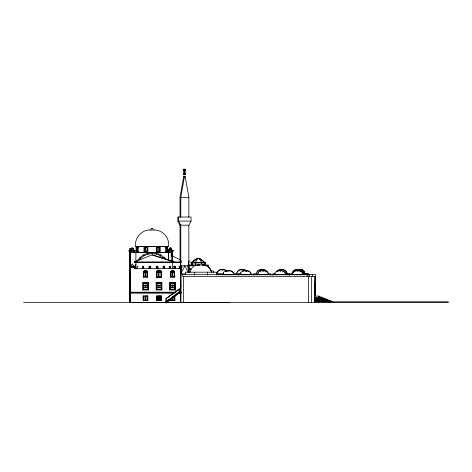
<?xml version="1.0" encoding="UTF-8"?>
<svg xmlns="http://www.w3.org/2000/svg" width="472" height="472" viewBox="0 0 472 472"><rect width="100%" height="100%" fill="white"/><g stroke="black" fill="none" stroke-linecap="round" stroke-linejoin="round"><path stroke-width="0.71" d="M168.398 252.544L168.398 259.865L168.463 250.502L170.156 248.065M188.841 272.562L188.847 265.789L188.912 272.562M129.812 269.718L129.995 252.579L130.16 269.854M130.042 253.163L130.036 254.154L129.995 252.579M168.398 259.865L168.415 252.544M172.25 252.579L172.138 256.267M183.909 170.941L183.325 170.54L183.331 169.206L183.744 169.348L183.944 170.628L185.219 170.628L184.676 170.711M183.331 169.206L183.873 170.834L184.782 170.54L184.776 169.206L184.475 169.684M183.62 169.206L183.325 170.54M184.93 170.628L185.13 169.348L185.549 169.206L185.555 170.54L184.676 170.941L184.092 170.54L184.098 169.206L184.965 170.711M184.098 169.206L184.222 170.392L185.29 170.834M184.387 169.206L184.092 170.54M129.947 253.163L129.906 255.777L129.9 254.892M184.369 173.785L184.558 170.941M129.947 254.154L129.995 253.6M172.25 253.6L172.203 254.154L172.203 253.163M135.027 268.633L135.895 264.332M135.983 269.152L136.172 267.748M182.009 265.789L180.8 273.919L180.8 302.357M181.024 271.884L180.717 302.357M180.027 217.238L180.027 197.355L183.608 177.035L185.266 177.035L188.847 197.355L188.847 217.238M184.381 177.035L180.8 197.355L180.8 217.238M222.979 274.126L222.843 274.751L222.985 274.126M274.822 274.126L274.686 274.751L274.828 274.126A4.826 4.454 -90 0 1 275.052 273.495M190.098 272.191L190.83 269.842M164.362 257.635C162.799 260.249 159.064 253.187 156.35 254.154L156.615 253.163L160.787 254.892L164.362 257.635L165.359 258.939M184.475 170.056L184.163 170.628L184.711 170.628M184.635 170.109L184.782 170.54M184.64 170.834L184.233 170.834L184.776 169.206M185 170.834L185.549 169.206M132.036 248.065L131.204 250.502L131.204 252.538M169.879 248.065L169.017 251.116M172.014 250.502L170.321 248.065L169.477 250.502L169.477 252.538M170.292 248.065L169.359 250.502L169.359 252.538M256.225 273.129L256.803 271.901M191.042 221.097L188.989 225.156L179.885 225.156L177.832 221.097L177.832 217.031L191.042 217.031L191.042 221.097L177.832 221.097M160.273 255.777L160.787 254.892M130.72 266.196L132.166 263.76L133.971 266.196M143.323 271.766L143.517 271.459A2.513 2.513 0 0 1 147.488 271.459L147.683 277.147L143.323 277.147L143.323 271.766L143.323 277.147M143.565 272.002L143.742 271.73A2.224 2.224 0 0 1 147.252 271.73L147.683 277.147M143.972 272.126L144.851 271.4A1.817 1.811 0 0 1 146.143 271.4L147.016 272.126L147.016 276.356L143.972 276.356L143.972 272.126L145.293 272.126L144.55 271.542M170.41 271.766L170.604 271.459A2.513 2.513 0 0 1 174.575 271.459L174.77 277.147L170.41 277.147L170.41 271.766L170.41 277.147M170.652 272.002L170.823 271.73A2.224 2.224 0 0 1 174.339 271.73L174.77 277.147M171.059 272.126L171.938 271.4A1.817 1.811 0 0 1 173.23 271.4L174.103 272.126L174.103 276.356L171.059 276.356L171.059 272.126L172.174 272.126L171.637 271.542M198.087 258.272L195.426 262.338L195.426 264.981M174.245 268.633L174.245 266.603L174.628 266.243A1.428 0.914 -90 0 1 175.1 266.243L175.484 266.603L175.484 268.633M156.403 277.601L156.704 277.17L156.403 271.636L156.403 277.601L161.684 277.601L161.684 271.636A2.974 2.974 0 0 0 156.403 271.636M130.809 249.039L131.487 248.065L132.479 248.065L134.172 250.502L134.172 252.538M131.883 248.065L130.189 250.502L130.16 302.357M159.636 270.963L158.822 272.126L158.244 271.017L157.111 272.002L157.111 276.763L160.97 276.763L160.97 272.002L159.442 270.91A2.224 2.224 0 0 0 158.244 271.017M142.361 268.633L142.361 266.603L142.774 266.243A1.333 0.956 90 0 1 143.287 266.243L143.7 266.603L143.7 268.633M142.703 268.633L142.703 266.603L143.122 266.243A1.333 0.956 -90 0 1 143.63 266.243L143.748 266.302M240.437 272.899L240.85 272.362M274.999 272.899L275.896 271.89M137.181 261.217C144.373 248.779 160.84 253.228 172.463 252.538L172.427 260.308M139.452 259.93C143.175 254.721 150.243 252.638 156.35 254.154M142.833 289.985L143.158 289.56L143.158 283.058L142.833 282.639L148.574 282.639L148.574 289.985L142.833 289.985L142.833 282.639M156.173 289.985L156.498 289.56L156.498 283.058L156.173 282.639L161.914 282.639L161.914 289.985L156.173 289.985L156.173 282.639M169.719 289.985L170.044 289.56L170.044 283.058L169.719 282.639L175.46 282.639L175.46 289.985L169.719 289.985L169.719 282.639M162.999 266.603L163.353 266.603A0.897 0.743 -90 0 1 164.132 266.586L164.244 268.391L163.218 268.391L163.218 266.698L163.672 266.302A1.192 0.985 -90 0 1 164.492 266.302L164.816 268.633M148.574 289.985L148.237 289.56L148.237 283.058L148.574 282.639M161.914 289.985L161.577 289.56L161.577 283.058L161.914 282.639M175.46 289.985L175.124 289.56L175.124 283.058L175.46 282.639M173.507 262.538L173.767 261.512L152.143 254.892L134.408 261.93L134.408 262.538L181.224 262.538M173.932 266.485L174.239 266.243A1.428 0.914 -90 0 1 174.705 266.243L175.094 266.603L175.094 268.633M160.014 271.105L159.04 272.126L160.97 272.126M143.163 300.635L143.458 300.328L143.163 295.962L147.836 295.962L147.836 300.635L143.163 300.635L143.163 295.962M156.71 300.635L157.005 300.328L156.71 295.962L161.383 295.962L161.383 300.635L156.71 300.635L156.71 295.962M174.923 300.635L170.25 300.635L170.545 300.328L174.923 300.635L174.923 295.962M130.532 292.404L130.496 292.811L174.664 292.811M146.143 271.4L145.529 272.008L144.851 271.4M192.181 267.789L194.045 266.202M223.569 272.362L224.047 271.89M143.458 296.263L147.836 295.962M157.005 296.263L161.383 295.962M163.094 266.485L163.324 266.302A1.192 0.985 -90 0 1 164.144 266.302L164.462 268.633M173.23 271.4L172.363 272.126L171.938 271.4M156.704 271.884A2.631 2.631 0 0 1 161.377 271.884L161.684 271.636M146.438 271.542L145.7 272.126L147.016 272.126M166.51 302.794L178.858 293.289M197.237 258.272L191.821 262.338L191.821 264.981M197.502 258.272L191.951 262.338L191.951 264.981M197.632 258.272L192.222 262.338L192.222 264.981M130.449 292.445L130.496 293.012M173.525 271.542L172.581 272.126L174.103 272.126M137.612 260.656L134.408 261.93L181.224 261.93M150.521 229.982C141.801 229.48 134.166 237.994 135.641 246.608L168.533 246.608C169.973 238.13 162.61 229.693 154.019 229.982M152.651 230.088L154.332 229.982M180.935 260.314L172.25 255.777L172.463 261.11L173.767 261.512M184.222 169.348L184.652 169.348M184.924 169.631L184.487 169.206M185.254 169.206L185.691 169.631M183.177 170.109L183.626 170.056M183.95 170.109L184.399 170.056M185.248 170.056L185.697 170.109M184.222 170.392L184.652 170.392M185.555 170.54L185.402 169.631M183.944 170.628L184.198 170.711M184.564 170.941L185.083 170.941L185.272 173.785L183.602 173.785L183.785 170.941L184.31 170.941L184.458 173.077M183.148 174.192L185.726 174.192M183.549 174.599L185.325 174.599M183.549 176.227L185.325 176.227M183.289 176.628L185.584 176.628M180.027 197.355L188.847 197.355M138.078 247.051L136.42 247.051L136.42 251.924L138.078 251.924M138.249 247.458L137.092 247.458L137.092 251.517L138.249 251.517M156.916 247.458L159.111 247.458L159.111 251.517L156.916 251.517M165.719 247.458L166.917 247.458L166.917 251.517L165.719 251.517M167.094 250.502L173.383 250.502L173.383 251.116L167.094 251.116M130.172 252.538L172.463 252.538M136.88 252.579L135.47 252.538L152.143 252.579M129.812 254.609L129.947 248.514L133.482 248.514L133.417 250.543M130.172 254.609L130.077 250.543M181.171 260.709L179.968 260.709L179.968 261.323L181.171 261.323M180.628 263.352L180.717 268.633M200.388 264.981L188.753 264.981L188.717 261.323M201.721 264.981L208.335 264.981L208.335 265.789L206.17 265.789M195.331 265.789L180.8 265.789L180.717 273.919L185.543 273.919M142.361 266.603L142.703 266.603M149.046 268.633L149.193 266.603A1.062 0.997 -90 0 1 150.769 266.603L150.769 268.633M149.046 266.603A1.062 0.997 -90 0 1 150.615 266.603L150.769 266.603M156.273 266.603L156.332 266.603A1.021 1.015 90 0 1 157.949 266.603L157.89 266.603A1.021 1.015 90 0 0 156.273 266.603L156.273 268.633M164.462 266.603L164.816 266.603M169.165 266.243A1.522 0.867 90 0 1 169.595 266.243L170.38 266.603L170.38 268.633M173.849 266.603L174.245 266.603M175.094 266.603L175.484 266.603M179.106 266.208A1.735 0.69 -90 0 1 179.348 266.243L180.133 266.603L180.133 268.633M129.971 267.417L129.971 266.196M130.29 267.417L134.396 267.417L134.396 268.633L181.136 268.633M143.842 268.391L142.904 268.391L143.093 266.521A1.003 0.72 -90 0 1 143.659 266.521L143.742 266.586M178.894 268.391L179.484 268.391L179.313 266.479A1.322 0.525 -90 0 0 179.13 266.45M188.829 268.633L191.732 268.633M188.841 269.447L191.744 269.447M298.652 269.949L298.446 269.949A4.779 4.614 -90 0 1 304.151 273.129L304.298 273.754L304.163 273.129A4.826 4.454 -90 0 0 299.272 269.801A4.779 4.614 -90 0 1 303.773 271.907A4.826 4.454 -90 0 0 298.829 269.949M228.483 270.94L228.277 270.94A4.779 4.614 -90 0 1 233.976 274.126L234.13 274.751L233.994 274.126A4.826 4.454 -90 0 0 228.483 270.94A4.826 4.454 -90 0 0 224.861 271.488M263.252 270.94L262.839 270.94A4.779 4.614 -90 0 1 268.544 274.126L268.692 274.751L268.556 274.126A4.826 4.454 -90 0 0 263.046 270.94M280.333 270.94L280.126 270.94A4.779 4.614 -90 0 1 285.825 274.126L285.973 274.751L285.837 274.126A4.826 4.454 -90 0 0 280.333 270.94A4.826 4.454 -90 0 0 276.704 271.488M211.356 270.969L213.385 270.969L213.385 272.397M157.111 272.126L158.633 272.126L157.884 271.193M143.972 272.527L145.293 272.527L145.293 276.356M147.016 272.527L145.7 272.527L145.7 276.356M157.111 272.527L158.633 272.527L158.633 276.763M160.97 272.527L159.04 272.527L159.04 276.763M171.059 272.527L172.174 272.527L172.174 276.356M174.103 272.527L172.581 272.527L172.581 276.356M216.642 273.789L223.191 273.789M233.605 273.789L240.814 273.789M257.83 273.789L253.493 273.789L253.493 275.099M268.385 273.789L270.775 273.789L270.775 275.099M275.07 273.789L272.899 273.789L272.899 275.099M285.843 273.789L292.699 273.789M303.207 273.789L308.765 273.789L308.765 275.099M307.012 274.627L308.481 274.627M219.846 274.787L306.251 274.787M315.508 276.362L182.587 276.362L182.587 274.533L315.508 274.533L315.508 296.068M143.565 276.763L147.423 276.763M170.652 276.763L174.51 276.763M315.508 277.023L315.066 284.97M156.704 277.17L161.377 277.17L161.684 277.601M143.158 283.058L148.237 283.058M156.498 283.058L161.577 283.058M170.044 283.058L175.124 283.058M143.565 285.094L147.83 285.094M156.905 285.094L161.17 285.094M170.451 285.094L174.717 285.094M180.776 285.165L180.54 293.289M180.54 285.489L181.26 285.489M143.565 285.495L145.494 285.495L145.494 287.123L143.565 287.123M147.83 285.495L145.901 285.495L145.901 287.123L147.83 287.123M156.905 285.495L158.633 285.495L158.633 287.123L156.905 287.123M161.17 285.495L159.04 285.495L159.04 287.123L161.17 287.123M170.451 285.495L172.174 285.495L172.174 287.123L170.451 287.123M174.717 285.495L172.581 285.495L172.581 287.123L174.717 287.123M143.565 287.531L147.83 287.531M156.905 287.531L161.17 287.531M170.451 287.531L174.717 287.531M143.158 289.56L148.237 289.56M156.498 289.56L161.577 289.56M170.044 289.56L175.124 289.56M180.54 292.156L181.26 292.156M130.16 292.203L175.678 292.203M179.33 292.203L181.319 292.203M174.947 292.404L130.29 292.404L130.355 266.196M181.283 292.404L177.944 292.481L177.944 293.997M129.853 292.793L129.859 292.404L129.653 302.357L229.469 302.357M179.077 292.811L181.283 292.811M174.215 293.012L130.29 293.012L130.29 302.357M178.339 293.012L181.283 293.012M177.944 293.289L176.87 293.289L176.87 294.115L175.779 294.115L175.779 294.959L174.664 294.959L174.664 295.814L173.537 295.814L173.537 296.681L172.386 296.681L172.386 297.567L171.218 297.567L171.218 298.469L170.026 298.469L170.026 299.384L168.817 299.384L168.817 300.316L167.589 300.316L167.589 301.26L166.274 301.26L166.274 302.222L165.448 302.222L165.448 302.794L166.575 302.794M178.794 293.289L180.788 293.289M314.494 296.068L318.559 296.068L332.577 301.72L332.577 302.428M318.452 296.776L319.774 296.776L319.774 297.484M156.863 296.935L161.212 296.935M314.494 297.484L321.603 297.484L321.603 298.192M156.863 297.749L161.212 297.749M314.494 298.192L323.432 298.192L323.432 298.894M156.863 298.558L161.212 298.558M314.494 298.894L325.261 298.894L325.261 299.602M156.863 299.372L161.212 299.372M314.494 299.602L327.09 299.602L327.09 300.31M156.863 300.186L161.212 300.186M143.458 300.328L147.836 300.635M157.005 300.328L161.383 300.635M314.494 300.31L328.919 300.31L328.919 301.018M314.494 301.018L330.748 301.018L330.748 301.72M332.577 301.72L314.494 301.72L329.249 301.738L329.249 302.428M332.577 301.803L448.4 301.803L448.4 302.428L23.6 302.428M149.848 229.982L151.53 230.088M156.615 253.163L152.102 252.579A17.281 17.275 0 0 0 150.816 252.626M152.143 254.892L173.425 261.93M199.267 258.272L204.683 262.338L204.683 264.981M199.538 258.68L202.246 260.709M199.408 258.68L200.488 259.494M139.93 257.635L140.656 258.361M132.083 248.065L132.762 249.039M198.966 258.272L201.721 262.338L201.721 264.302M170.38 266.603L170.032 266.243A1.522 0.867 -90 0 0 169.595 266.243L169.247 266.603L169.247 268.633M143.506 254.892L144.019 255.777M138.036 266.603L137.741 266.243A1.67 0.755 90 0 0 137.381 266.243L137.087 268.633M180.652 225.156L178.599 221.097L178.599 217.031M188.304 272.668L184.865 265.789L180.8 273.919L180.8 225.156M180.133 266.603L179.867 266.243A1.735 0.69 -90 0 0 179.549 266.243L179.283 268.633M170.622 248.065L171.578 250.502L171.578 252.538M170.604 248.065L171.466 250.502L171.466 252.538M132.331 248.065L133.192 250.502L133.192 252.538M147.677 253.163L147.937 254.154M173.425 261.523L173.507 261.93M187.697 265.789L188.723 272.562M172.298 253.163L172.392 259.323M318.565 296.068L318.565 301.72M315.066 283.684L315.066 296.068M314.494 276.362L314.494 302.428M312.464 274.533L312.464 276.362M311.443 276.362L311.443 302.428M309.414 274.533L309.414 276.362M308.399 276.362L308.399 302.428M307.832 273.789L307.832 275.099M307.473 273.789L307.473 275.099M307.296 273.789L307.296 275.099M307.113 273.789L307.113 275.099M306.824 273.789L306.824 275.099M289.542 273.789L289.542 275.099M289.088 273.789L289.088 275.099M238.667 273.789L238.667 275.099M218.813 273.789L218.813 275.099M216.79 275.04L216.79 272.191L185.425 272.191L185.425 275.04M207.603 272.191L207.603 275.04M205.385 262.338L205.385 262.945M205.249 262.338L205.249 262.945M205.119 262.338L205.119 262.945M204.984 262.338L204.984 262.945M204.813 264.981L204.813 262.338L199.396 258.272L197.101 258.272L191.685 262.338L191.685 264.981M202.081 262.338L202.081 262.945M195.078 262.338L195.078 262.945M194.612 272.191L194.612 275.04M192.086 262.338L192.086 264.981M191.514 262.338L191.514 262.945M191.384 262.338L191.384 262.945M191.248 262.338L191.248 262.945M191.113 262.338L191.113 262.945L205.521 262.945L205.521 262.338L190.983 262.338L190.983 262.945M189.419 260.709L189.419 261.323M188.847 225.156L188.841 272.834M183.602 276.362L183.602 302.428M180.67 261.323L180.628 268.633M180.027 225.156L180.027 259.983M179.614 266.603L179.614 268.633M174.61 296.263L174.61 300.328M174.41 296.469L174.41 300.127L172.988 300.127L172.988 297.932M172.953 250.502L172.953 251.116M172.781 297.62L172.781 300.328M172.463 261.765L172.445 250.502L170.752 248.065L169.725 248.065L168.032 250.502L167.973 252.579M172.463 261.93L172.463 268.633M172.374 298.298L172.374 300.328M172.286 250.502L172.286 251.116M172.174 297.932L172.174 300.127L170.752 300.127L170.752 298.664M172.068 252.538L172.068 256.137M171.944 250.502L171.944 251.116M171.224 250.502L171.224 260.733M170.25 299.295L170.25 300.635M169.95 266.603L169.95 268.633M169.778 268.391L169.542 266.479A1.156 0.655 90 0 0 169.212 266.479M168.663 250.502L168.663 251.116M168.587 250.502L168.587 251.116M167.678 252.538L167.678 246.443L136.19 246.443L136.19 252.538M167.589 246.443L167.589 252.538M167.348 247.051L167.348 251.924M167.07 247.051L167.07 251.924M166.545 247.458L166.545 251.517M166.321 247.051L166.321 251.924M166.091 246.443L166.091 252.538M165.513 302.222L165.513 302.794M163.353 266.603L163.353 268.633M161.925 261.93L161.925 262.538M161.377 271.884L161.377 277.17M161.212 296.121L161.212 300.469L156.863 300.469L156.863 296.121M161.07 296.263L161.07 300.328M160.209 246.443L160.209 252.538M160.114 296.121L160.114 300.469M159.489 247.051L159.489 251.924M159.306 296.121L159.306 300.469M159.241 296.263L159.241 300.328M158.952 247.458L158.952 251.517M158.834 296.263L158.834 300.328M158.492 296.121L158.492 300.469M157.89 266.603L157.949 268.633M157.677 296.121L157.677 300.469M157.076 247.458L157.076 251.517M156.863 247.051L156.863 251.924M156.332 266.603L156.332 268.633M156.303 246.443L156.303 252.538M152.102 252.538L152.143 253.6M150.615 266.603L150.615 268.633M149.193 266.603L149.193 268.633M147.889 246.443L147.889 252.538M147.524 296.263L147.524 300.328M147.323 247.051L147.323 251.924M147.099 247.458L147.099 251.517M145.695 296.263L145.695 300.328M145.287 296.263L145.287 300.328M145.199 247.458L145.199 251.517M144.674 247.051L144.674 251.924M143.954 246.443L143.954 252.538M137.942 246.443L137.942 252.538M137.877 247.458L137.877 251.517M137.706 247.051L137.706 251.924M137.464 247.458L137.464 251.517M136.91 247.051L136.91 251.924M136.538 247.051L136.538 251.924M136.278 246.443L136.296 252.538M135.895 252.538L135.895 268.633M134.886 261.93L134.904 262.538M134.715 250.502L134.715 251.116M134.331 266.196L134.355 268.633M133.977 250.502L133.977 251.116M133.718 266.196L133.718 266.804M133.67 250.502L133.67 251.116M133.358 266.196L133.358 267.417M131.363 266.196L131.363 267.417M131.021 266.196L131.021 266.804M130.744 250.502L130.744 251.116M130.343 250.502L130.343 251.116M130.012 248.514L130.012 250.543M129.794 250.502L129.824 302.357M129.694 293.012L129.694 302.357M129.251 250.502L129.251 251.116M300.062 269.789A4.779 4.614 -90 0 1 304.576 271.907A4.826 4.454 -90 0 0 300.245 269.801M296.563 270.167A4.826 4.454 -90 0 1 297.767 269.795M296.658 270.167A4.779 4.614 -90 0 1 297.903 269.795A4.826 4.454 -90 0 0 295.401 270.167M276.574 271.901A4.826 4.454 -90 0 1 280.928 269.801M276.598 271.907A4.779 4.614 -90 0 1 277.984 270.491M278.563 270.167A4.779 4.614 -90 0 1 281.111 269.789M267.075 271.907A4.779 4.614 -90 0 0 261.925 269.937L262.137 269.949A4.826 4.454 -90 0 1 267.099 271.901M261.523 269.801A4.826 4.454 -90 0 0 257.169 271.901A4.779 4.614 -90 0 1 261.706 269.789M245.8 270.491A4.779 4.614 -90 0 0 242.036 269.937L242.248 269.949A4.826 4.454 -90 0 1 245.871 270.491M246.325 270.893A4.779 4.614 -90 0 1 246.791 271.365M246.378 270.893A4.826 4.454 -90 0 1 246.827 271.365M241.635 269.801A4.826 4.454 -90 0 0 236.968 272.497A4.779 4.614 -90 0 1 241.817 269.789M226.938 271.365A4.779 4.614 -90 0 0 222.182 269.937L222.395 269.949A4.826 4.454 -90 0 1 226.973 271.365M221.781 269.801A4.826 4.454 -90 0 0 217.114 272.497A4.779 4.614 -90 0 1 221.964 269.789M295.761 270.167A4.826 4.454 -90 0 1 297.59 269.748M295.855 270.167A4.779 4.614 -90 0 1 297.755 269.742A4.779 4.614 -90 0 0 293.242 271.907A4.826 4.454 -90 0 1 298.18 269.949L297.974 269.949A4.779 4.614 -90 0 1 303.673 273.129L303.826 273.754L303.691 273.129A4.826 4.454 -90 0 0 298.794 269.801M298.805 269.742A4.779 4.614 -90 0 1 300.705 270.167M298.156 269.789A4.779 4.614 -90 0 0 297.513 269.937L297.726 269.949A4.826 4.454 -90 0 0 292.758 271.901A4.779 4.614 -90 0 1 297.295 269.789M298.965 269.748A4.826 4.454 -90 0 1 300.8 270.167M292.451 272.497A4.826 4.454 -90 0 0 292.221 273.129A4.779 4.614 -90 0 1 292.469 272.497M296.853 270.167A4.826 4.177 -90 0 1 297.407 269.937M296.994 270.167A4.779 4.413 -90 0 1 297.578 269.937M299.089 269.801A4.826 4.454 -90 0 1 301.543 270.167M302.098 270.491A4.826 4.454 -90 0 1 303.053 271.365M298.9 269.789A4.779 4.614 -90 0 1 301.449 270.167M302.027 270.491A4.779 4.614 -90 0 1 302.552 270.893M294.339 270.893A4.826 4.454 -90 0 1 294.847 270.491M294.398 270.893A4.779 4.614 -90 0 1 294.923 270.491M297.395 269.742A4.779 4.614 -90 0 0 295.496 270.167A5.611 5.18 -90 0 1 297.72 269.99M295.584 270.167A4.826 4.454 -90 0 1 298.038 269.801M295.029 270.491A4.826 4.454 -90 0 0 294.522 270.893A4.779 4.614 -90 0 1 295.1 270.491M298.227 269.789A4.779 4.614 -90 0 0 295.678 270.167A5.558 5.369 -90 0 1 297.183 269.925M292.675 273.129A4.826 4.454 -90 0 1 292.905 272.497A4.779 4.614 -90 0 0 292.687 273.129M201.886 264.934A8.673 8.378 -90 0 1 211.078 270.993L211.35 272.12L211.102 270.987A8.756 8.089 -90 0 0 202.222 264.951M196.606 265.199A8.756 8.089 -90 0 1 199.992 264.951M196.812 265.193A8.673 8.378 -90 0 1 200.329 264.934M224.932 271.488A4.779 4.614 -90 0 1 228.059 270.786M246.378 270.798A4.826 4.454 -90 0 1 251.275 274.126L251.411 274.751L251.275 274.126A4.779 4.614 -90 0 0 245.558 270.928L245.764 270.94A4.826 4.454 -90 0 0 241.186 272.362M242.213 271.488A4.779 4.614 -90 0 1 245.977 270.928M262.432 270.798A4.826 4.454 -90 0 0 258.916 271.89A4.779 4.614 -90 0 1 262.621 270.786M276.775 271.488A4.779 4.614 -90 0 1 279.902 270.786M297 270.798A4.826 4.454 -90 0 0 292.646 272.899A4.779 4.614 -90 0 1 297.183 270.786M298.935 269.978A5.558 5.369 -90 0 1 301.189 270.143M303.72 271.813A5.558 5.369 -90 0 1 304.823 273.86A5.611 5.18 -90 0 0 303.767 271.807M299.148 269.99A5.611 5.18 -90 0 1 301.319 270.149M302.652 270.792A5.611 5.18 -90 0 1 303.242 271.258M236.737 273.129L236.602 273.754L236.743 273.129M257.541 274.126L257.405 274.751L257.547 274.126M151.27 228.896L152.881 228.885L151.27 228.896M174.062 266.662L174.038 268.391L174.905 268.391L174.652 266.479A1.086 0.696 -90 0 0 174.292 266.479L174.062 266.662M149.459 266.662L149.429 268.391L150.533 268.391L150.533 266.698A0.808 0.761 -90 0 0 149.459 266.662M156.545 266.662L156.515 268.391L157.648 268.391L157.618 266.662A0.779 0.767 -90 0 0 156.545 266.662M179.36 288.823L165.926 298.57L165.926 302.222L179.36 292.481L179.36 288.823M179.077 289.377L166.209 298.711L166.209 301.667L179.077 292.333L179.077 289.377M147.476 247.051L144.52 247.051L144.52 251.924L147.476 251.924L147.476 247.051M159.648 247.051L156.704 247.051L156.704 251.924L159.648 251.924L159.648 247.051M167.448 247.051L165.943 247.051L165.943 251.924L167.448 251.924L167.448 247.051M147.252 247.458L145.046 247.458L145.046 251.517L147.252 251.517L147.252 247.458M135.11 250.502L128.856 250.502L128.856 251.116L135.11 251.116L135.11 250.502M129.387 266.196L129.357 266.804L129.387 266.196M135.039 266.196L129.647 266.196L129.647 266.804L135.039 266.804L135.039 266.196M129.694 267.417L129.653 292.404L129.694 267.417M281.542 269.949L281.336 269.949A4.779 4.614 -90 0 1 287.035 273.129L287.183 273.754L287.047 273.129A4.826 4.454 -90 0 0 281.542 269.949M299.732 269.949L299.425 269.949A4.779 4.413 -90 0 1 304.877 273.129L305.024 273.754L304.894 273.129A4.826 4.177 -90 0 0 299.732 269.949M297.614 270.94L297.407 270.94A4.779 4.614 -90 0 1 303.107 274.126L303.254 274.751L303.118 274.126A4.826 4.454 -90 0 0 297.614 270.94M130.054 273.919L129.93 292.203L130.054 273.919M147.83 283.465L143.565 283.465L143.565 289.153L147.83 289.153L147.83 283.465M161.17 283.465L156.905 283.465L156.905 289.153L161.17 289.153L161.17 283.465M174.717 283.465L170.451 283.465L170.451 289.153L174.717 289.153L174.717 283.465M145.087 296.469L143.665 296.469L143.665 300.127L145.087 300.127L145.087 296.469M147.323 296.469L145.901 296.469L145.901 300.127L147.323 300.127L147.323 296.469M158.627 296.469L157.205 296.469L157.205 300.127L158.627 300.127L158.627 296.469M160.863 296.469L159.442 296.469L159.442 300.127L160.863 300.127L160.863 296.469M223.516 272.899A4.826 4.454 -90 0 0 223.209 273.495A4.779 4.614 -90 0 1 223.545 272.904M240.49 273.495A4.826 4.454 -90 0 0 240.26 274.126A4.779 4.614 -90 0 1 240.508 273.495M258.467 272.362A4.826 4.454 -90 0 0 257.771 273.495A4.779 4.614 -90 0 1 258.503 272.362M292.333 273.495A4.826 4.454 -90 0 0 292.103 274.126A4.779 4.614 -90 0 1 292.351 273.495"/></g></svg>
